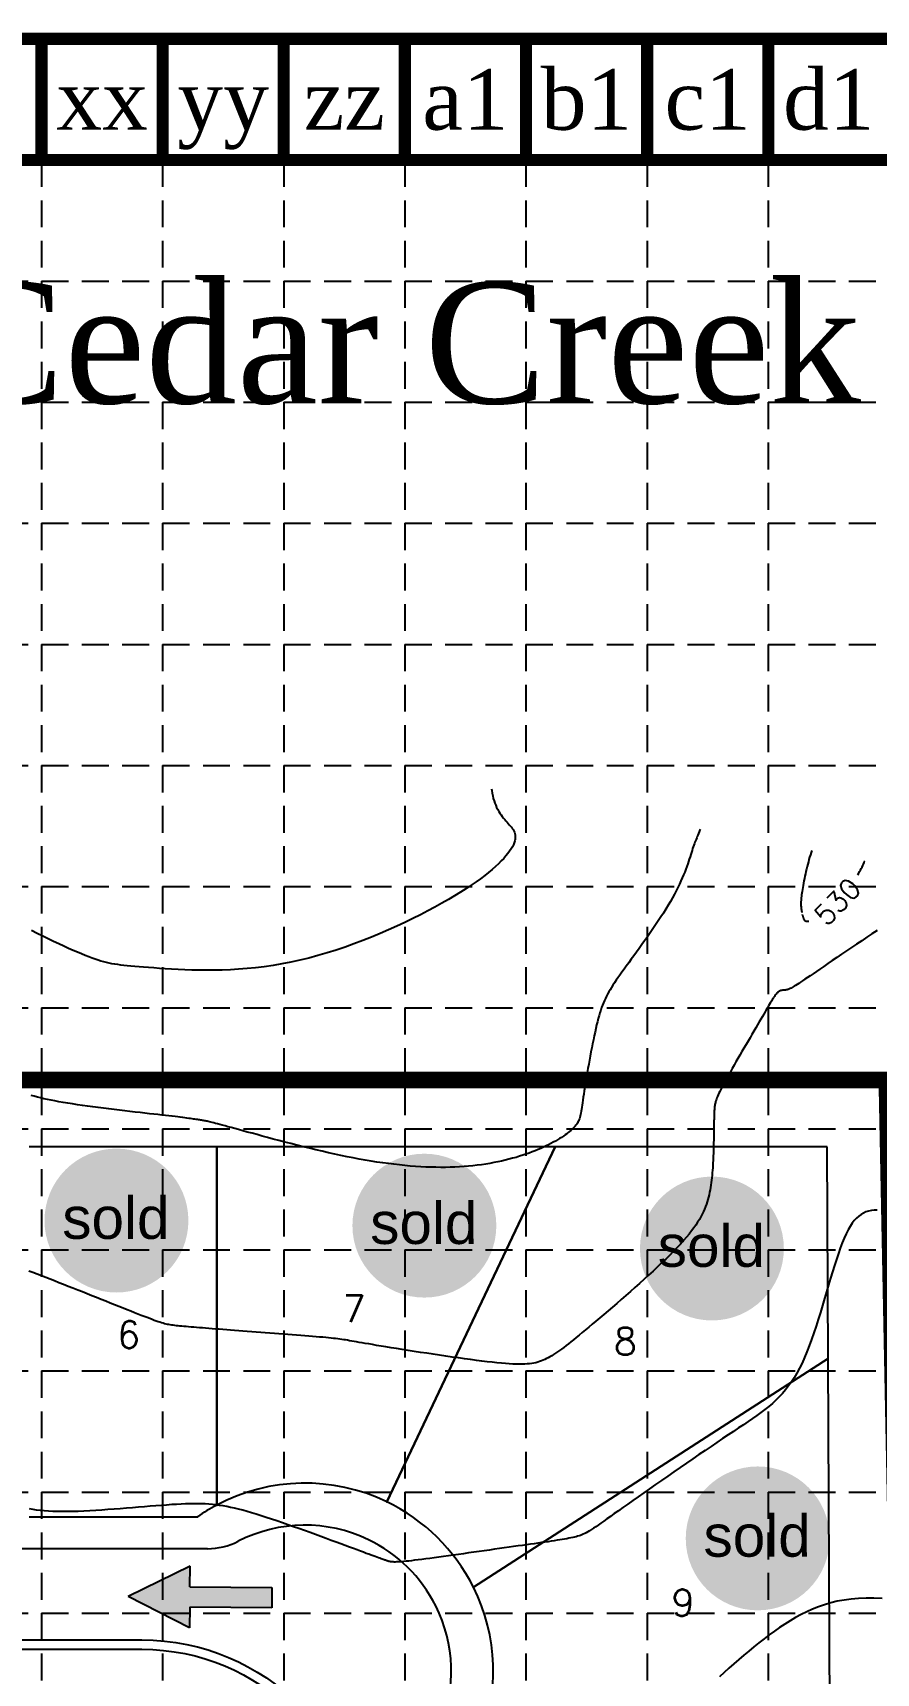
# Model space of a CAD drawing. Header units: inches. Extents: x -2116 to 192, y -2317 to -873.
# Drawn here: x -316.5 to -65.8, y -1360.6 to -873 of the extents above; entities that cross this region are included whole.
import ezdxf
from ezdxf.enums import TextEntityAlignment as Align

# ---------------------------------------------------------------- set-up
doc = ezdxf.new("R2010")
doc.units = ezdxf.units.IN
doc.header["$LTSCALE"] = 40
doc.header["$MEASUREMENT"] = 0
doc.linetypes.add('DAM', pattern=[0.5, 0.2, -0.1, 0.2])
doc.linetypes.add('DASHED', pattern=[0.75, 0.5, -0.25])
for name, color, linetype in [('1-BC', 7, 'Continuous'), ('1-DAM_TEXT', 7, 'DAM'), ('1-LOTS', 7, 'Continuous'), ('1-STM', 7, 'Continuous'), ('BASE', 7, 'Continuous'), ('grid', 9, 'Continuous'), ('limitsofdisturb', 1, 'DASHED'), ('TOPO100_CON', 9, 'Continuous'), ('TOPO100_ICON', 9, 'Continuous')]:
    doc.layers.add(name, color=color, linetype=linetype)
doc.styles.add('ryland', font='ARIAL.TTF', dxfattribs={"height": 25})
doc.styles.add('SEG_LABEL08', font='simplex1')
doc.styles.get("Standard").update_dxf_attribs({"font": 'TIMES.TTF', "height": 25})

# ---------------------------------------------------------------- blocks, each defined once
blk = doc.blocks.new('TF')
for p, q in [((0.1612, 0.0201), (0.1612, 0.0601)), ((0.1612, 0.0601), (0.2812, 0.0001)), ((0.0012, -0.0199), (0.0012, 0.0201)), ((0.0012, 0.0201), (0.1612, 0.0201)), ((0.1612, -0.0599), (0.2812, 0.0001)), ((0.1612, -0.0199), (0.0012, -0.0199)), ((0.1612, -0.0199), (0.1612, -0.0599))]:
    blk.add_line(p, q)
for points in [[(0.1612, -0.0599), (0.1612, 0.0601), (0.2812, 0.0001), (0.1612, 0.0601)], [(0.0012, 0.0201), (0.0012, -0.0199), (0.1612, 0.0201), (0.1612, -0.0199)]]:
    blk.add_solid(points)
blk = doc.blocks.new('arrow')
at = {"xscale": 192.0000000000001, "yscale": 192, "zscale": 192, "rotation": 89.54514789520785}
blk.add_blockref('TF', (-0.41, -54), dxfattribs=at)
blk = doc.blocks.new('Sold')
h = blk.add_hatch(color=7)
h.paths.add_polyline_path([(38.78, 18.77, 1), (0.52, 18.77, 1)])
h.paths.add_polyline_path([(2.42, 10.89), (36.59, 10.89), (36.59, 27.86), (2.42, 27.86)], flags=24)
at = {"layer": 'BASE', "color": 7, "style": 'ryland'}
blk.add_text('sold', height=11.127, dxfattribs=at).set_placement((19.5, 13.9), align=Align.CENTER)

msp = doc.modelspace()

# ---------------------------------------------------------------- linework, layer by layer
at = {"layer": '1-BC', "linetype": 'Continuous'}
msp.add_line((-264.56, -1323.62, 53108.25), (-872.32, -1323.62, 52922.95), dxfattribs=at)
for centre, radius, start, end in [((-235.58, -1360.12), 43.5, 64.2791, 117.1564), ((-264.56, -1303.62), 20, 270, 297.1564), ((-235.58, -1360.12), 43.5, 26.6188, 64.2791), ((-235.58, -1360.12), 43.5, 337.4292, 26.6188)]:
    msp.add_arc(centre, radius, start, end, dxfattribs=at)
at = {"layer": '1-LOTS', "linetype": 'Continuous'}
for p, q in [((-261.79, -1204.12, 52911.5), (-317.54, -1204.12, 52930.69)), ((-161.2, -1204.12, 52902.42), (-261.79, -1204.12, 52911.5)), ((-261.79, -1204.12, 52911.5), (-261.79, -1310.63)), ((-261.79, -1310.63), (-261.79, -1204.12, 52911.5)), ((-161.2, -1204.12, 52902.42), (-211.27, -1309.67)), ((-211.27, -1309.67), (-161.2, -1204.12, 52902.42)), ((-80.38, -1204.12, 53087.69), (-161.2, -1204.12, 52902.42)), ((-80.05, -1267.04, 53106.99), (-80.38, -1204.12, 53087.69)), ((-80.05, -1267.04, 53106.99), (-185.51, -1335.03)), ((-185.51, -1335.03), (-80.05, -1267.04, 53106.99)), ((-79.47, -1381.11, 53254.36), (-80.05, -1267.04, 53106.99))]:
    msp.add_line(p, q, dxfattribs=at)
at = {"layer": '1-LOTS', "linetype": 'Continuous', "flags": 128}
msp.add_lwpolyline([(-317.54, -1314.12), (-267.51, -1314.12)], dxfattribs=at)
at = {"layer": '1-LOTS', "linetype": 'Continuous'}
for start, end in [(64.2791, 117.9067), (117.9067, 124.7719), (26.6188, 64.2791), (337.4292, 26.6188)]:
    msp.add_arc((-235.58, -1360.12), 56, start, end, dxfattribs=at)
for p in [(-261.79, -1310.63), (-211.27, -1309.67), (-267.51, -1314.12), (-185.51, -1335.03)]:
    msp.add_point(p, dxfattribs=at)
at = {"layer": '1-STM', "linetype": 'Continuous', "elevation": 53029.05, "flags": 128}
for points in [[(-369.45, -1350.75), (-284.05, -1350.75)], [(-369.45, -1353.5), (-284.05, -1353.5)]]:
    msp.add_lwpolyline(points, dxfattribs=at)
at = {"layer": '1-STM', "linetype": 'Continuous', "elevation": 53071.75, "flags": 128}
for points in [[(-284.05, -1350.75), (-284.05, -1350.75, -0.4128), (-217.67, -1416.8), (-217.67, -1416.8)], [(-284.05, -1353.5), (-284.05, -1353.5, -0.4128), (-220.42, -1416.81), (-220.42, -1416.81)]]:
    msp.add_lwpolyline(points, format="xyb", dxfattribs=at)
at = {"layer": 'BASE', "const_width": 3.6}
for points in [[(-2113.87, -2314.78), (190.13, -2314.78), (190.13, -874.78), (-2113.87, -874.78)], [(-2077.87, -2278.78), (154.13, -2278.78), (154.13, -910.78), (-2077.87, -910.78)]]:
    msp.add_lwpolyline(points, close=True, dxfattribs=at)
for points in [[(-313.87, -910.78), (-313.87, -874.78)], [(-277.87, -910.78), (-277.87, -874.78)], [(-241.87, -910.78), (-241.87, -874.78)], [(-205.87, -910.78), (-205.87, -874.78)], [(-169.87, -910.78), (-169.87, -874.78)], [(-133.87, -910.78), (-133.87, -874.78)], [(-97.87, -910.78), (-97.87, -874.78)]]:
    msp.add_lwpolyline(points, dxfattribs=at)
at = {"layer": 'grid', "color": 8, "linetype": 'DASHED', "ltscale": 0.4}
for p, q in [((-313.87, -910.78), (-313.87, -2278.78)), ((-277.87, -910.78), (-277.87, -2278.78)), ((-241.87, -910.78), (-241.87, -2278.78)), ((-205.87, -910.78), (-205.87, -2278.78)), ((-169.87, -910.78), (-169.87, -2278.78)), ((-133.87, -910.78), (-133.87, -2278.78)), ((-97.87, -910.78), (-97.87, -2278.78)), ((-1573.87, -946.78), (154.13, -946.78)), ((-1573.87, -982.78), (154.13, -982.78)), ((-1573.87, -1018.78), (154.13, -1018.78)), ((-1573.87, -1054.78), (154.13, -1054.78)), ((-2077.87, -1090.78), (154.13, -1090.78)), ((-2077.87, -1126.78), (154.13, -1126.78)), ((-2077.87, -1162.78), (154.13, -1162.78)), ((-2077.87, -1198.78), (154.13, -1198.78)), ((-2077.87, -1234.78), (154.13, -1234.78)), ((-2077.87, -1270.78), (154.13, -1270.78)), ((-2077.87, -1306.78), (154.13, -1306.78)), ((-2077.87, -1342.78), (154.13, -1342.78))]:
    msp.add_line(p, q, dxfattribs=at)
at = {"layer": 'limitsofdisturb', "color": 1, "const_width": 5}
msp.add_lwpolyline([(-1844.62, -1990.78), (-1844.62, -1280.09), (-1844.62, -1280.09), (-1844.26, -1173.04), (-752.01, -1172.92), (-752.01, -1001.61), (-658.88, -981.43), (-594.33, -1184.26), (-62.6, -1184.26), (-45.48, -2050.54), (-1679.47, -2050.54)], dxfattribs=at)
at = {"layer": 'TOPO100_CON', "color": 35, "linetype": 'Continuous'}
for points in [[(-180.11, -1097.77), (-180.05, -1098.26), (-179.93, -1099.04), (-179.77, -1099.81), (-179.59, -1100.55), (-179.37, -1101.27), (-179.14, -1101.96), (-178.87, -1102.62), (-178.59, -1103.26), (-178.29, -1103.87), (-177.97, -1104.45), (-177.63, -1104.99), (-177.29, -1105.5), (-176.93, -1105.98), (-176.57, -1106.44), (-176.21, -1106.87), (-175.85, -1107.28), (-175.5, -1107.67), (-175.16, -1108.05), (-174.83, -1108.42), (-174.51, -1108.78), (-174.22, -1109.13), (-173.95, -1109.49), (-173.71, -1109.85), (-173.5, -1110.22), (-173.33, -1110.59), (-173.19, -1110.98), (-173.1, -1111.38), (-173.05, -1111.81), (-173.05, -1112.25), (-173.1, -1112.73), (-173.22, -1113.23), (-173.39, -1113.76), (-173.62, -1114.33), (-173.92, -1114.93), (-174.29, -1115.56), (-174.73, -1116.22), (-175.24, -1116.91), (-175.82, -1117.63), (-176.47, -1118.39), (-177.21, -1119.17), (-178.03, -1119.98), (-178.93, -1120.81), (-179.91, -1121.68), (-180.98, -1122.57), (-182.14, -1123.49), (-183.39, -1124.44), (-184.73, -1125.41), (-186.18, -1126.41), (-187.71, -1127.43), (-189.35, -1128.48), (-191.09, -1129.55), (-192.94, -1130.65), (-194.88, -1131.76), (-196.92, -1132.89), (-199.04, -1134.03), (-201.24, -1135.17), (-203.51, -1136.31), (-205.86, -1137.44), (-208.26, -1138.56), (-210.73, -1139.66), (-213.24, -1140.75), (-215.79, -1141.8), (-218.39, -1142.83), (-221.01, -1143.81), (-223.66, -1144.76), (-226.33, -1145.66), (-229.01, -1146.5), (-231.7, -1147.29), (-234.39, -1148.02), (-237.08, -1148.68), (-239.75, -1149.27), (-242.41, -1149.79), (-245.04, -1150.23), (-247.65, -1150.6), (-250.23, -1150.91), (-252.78, -1151.16), (-255.28, -1151.35), (-257.74, -1151.49), (-260.14, -1151.59), (-262.5, -1151.64), (-264.79, -1151.66), (-267.03, -1151.64), (-269.19, -1151.6), (-271.28, -1151.53), (-273.3, -1151.44), (-275.23, -1151.33), (-277.08, -1151.21), (-278.84, -1151.09), (-280.5, -1150.96), (-282.06, -1150.83), (-283.51, -1150.71), (-284.86, -1150.6), (-286.11, -1150.5), (-287.28, -1150.4), (-288.36, -1150.3), (-289.37, -1150.2), (-290.33, -1150.1), (-291.23, -1149.98), (-292.1, -1149.86), (-292.94, -1149.72), (-293.76, -1149.56), (-294.57, -1149.38), (-295.38, -1149.18), (-296.21, -1148.95), (-297.06, -1148.69), (-297.94, -1148.39), (-298.86, -1148.06), (-299.83, -1147.69), (-300.87, -1147.28), (-301.98, -1146.82), (-303.17, -1146.31), (-304.45, -1145.75), (-305.81, -1145.14), (-307.25, -1144.49), (-308.74, -1143.8), (-310.29, -1143.07), (-311.88, -1142.31), (-313.51, -1141.51), (-315.15, -1140.7), (-316.8, -1139.86)], [(-118.09, -1109.71), (-118.17, -1109.94), (-118.38, -1110.48), (-118.58, -1110.98), (-118.77, -1111.45), (-118.96, -1111.89), (-119.14, -1112.32), (-119.32, -1112.74), (-119.49, -1113.15), (-119.66, -1113.58), (-119.83, -1114.02), (-120, -1114.49), (-120.17, -1114.98), (-120.34, -1115.51), (-120.52, -1116.06), (-120.71, -1116.65), (-120.9, -1117.27), (-121.11, -1117.92), (-121.33, -1118.6), (-121.56, -1119.31), (-121.81, -1120.05), (-122.08, -1120.82), (-122.38, -1121.62), (-122.69, -1122.45), (-123.04, -1123.31), (-123.41, -1124.2), (-123.81, -1125.12), (-124.24, -1126.06), (-124.71, -1127.04), (-125.21, -1128.05), (-125.75, -1129.08), (-126.34, -1130.15), (-126.96, -1131.24), (-127.62, -1132.35), (-128.32, -1133.49), (-129.04, -1134.65), (-129.8, -1135.81), (-130.57, -1136.99), (-131.36, -1138.17), (-132.17, -1139.35), (-132.98, -1140.53), (-133.8, -1141.71), (-134.62, -1142.87), (-135.44, -1144.02), (-136.25, -1145.15), (-137.05, -1146.26), (-137.83, -1147.34), (-138.6, -1148.4), (-139.34, -1149.42), (-140.05, -1150.4), (-140.73, -1151.34), (-141.38, -1152.23), (-141.98, -1153.08), (-142.55, -1153.88), (-143.08, -1154.65), (-143.57, -1155.38), (-144.04, -1156.08), (-144.47, -1156.76), (-144.88, -1157.43), (-145.26, -1158.08), (-145.62, -1158.72), (-145.96, -1159.37), (-146.28, -1160.02), (-146.58, -1160.68), (-146.86, -1161.35), (-147.14, -1162.04), (-147.4, -1162.76), (-147.65, -1163.52), (-147.9, -1164.3), (-148.14, -1165.13), (-148.38, -1166.01), (-148.62, -1166.94), (-148.87, -1167.93), (-149.11, -1168.97), (-149.35, -1170.05), (-149.6, -1171.17), (-149.84, -1172.33), (-150.08, -1173.51), (-150.32, -1174.72), (-150.56, -1175.93), (-150.79, -1177.16), (-151.02, -1178.39), (-151.24, -1179.61), (-151.45, -1180.83), (-151.66, -1182.02), (-151.86, -1183.2), (-152.05, -1184.34), (-152.24, -1185.45), (-152.41, -1186.52), (-152.57, -1187.54), (-152.72, -1188.5), (-152.86, -1189.41), (-152.98, -1190.25), (-153.1, -1191.02), (-153.2, -1191.74), (-153.3, -1192.4), (-153.4, -1193.02), (-153.49, -1193.58), (-153.59, -1194.1), (-153.68, -1194.58), (-153.78, -1195.02), (-153.89, -1195.44), (-154.01, -1195.82), (-154.13, -1196.18), (-154.28, -1196.52), (-154.43, -1196.84), (-154.61, -1197.15), (-154.8, -1197.45), (-155.02, -1197.74), (-155.26, -1198.04), (-155.53, -1198.33), (-155.83, -1198.63), (-156.15, -1198.94), (-156.51, -1199.26), (-156.9, -1199.59), (-157.32, -1199.93), (-157.77, -1200.27), (-158.25, -1200.62), (-158.76, -1200.97), (-159.3, -1201.33), (-159.87, -1201.69), (-160.47, -1202.06), (-161.1, -1202.42), (-161.75, -1202.79), (-162.44, -1203.16), (-163.15, -1203.52), (-163.89, -1203.89), (-164.67, -1204.25), (-165.46, -1204.61), (-166.29, -1204.96), (-167.14, -1205.31), (-168.03, -1205.66), (-168.93, -1206), (-169.87, -1206.33), (-170.83, -1206.65), (-171.82, -1206.96), (-172.83, -1207.27), (-173.87, -1207.56), (-174.94, -1207.84), (-176.03, -1208.12), (-177.15, -1208.37), (-178.29, -1208.62), (-179.45, -1208.85), (-180.64, -1209.07), (-181.85, -1209.27), (-183.09, -1209.45), (-184.35, -1209.62), (-185.63, -1209.77), (-186.93, -1209.9), (-188.26, -1210.01), (-189.61, -1210.11), (-190.98, -1210.18), (-192.37, -1210.23), (-193.78, -1210.25), (-195.22, -1210.26), (-196.67, -1210.24), (-198.15, -1210.21), (-199.65, -1210.15), (-201.17, -1210.07), (-202.72, -1209.97), (-204.29, -1209.85), (-205.88, -1209.7), (-207.49, -1209.54), (-209.12, -1209.35), (-210.78, -1209.14), (-212.46, -1208.91), (-214.16, -1208.66), (-215.89, -1208.39), (-217.64, -1208.09), (-219.41, -1207.78), (-221.21, -1207.44), (-223.03, -1207.08), (-224.87, -1206.7), (-226.73, -1206.3), (-228.61, -1205.89), (-230.49, -1205.46), (-232.36, -1205.02), (-234.24, -1204.57), (-236.1, -1204.12), (-237.94, -1203.66), (-239.76, -1203.2), (-241.54, -1202.74), (-243.29, -1202.28), (-245, -1201.83), (-246.66, -1201.38), (-248.27, -1200.95), (-249.81, -1200.53), (-251.29, -1200.13), (-252.7, -1199.74), (-254.02, -1199.37), (-255.27, -1199.03), (-256.42, -1198.71), (-257.48, -1198.42), (-258.45, -1198.16), (-259.33, -1197.92), (-260.13, -1197.7), (-260.86, -1197.5), (-261.52, -1197.33), (-262.11, -1197.18), (-262.65, -1197.04), (-263.13, -1196.92), (-263.57, -1196.81), (-263.97, -1196.71), (-264.33, -1196.63), (-264.66, -1196.56), (-264.97, -1196.49), (-265.26, -1196.43), (-265.53, -1196.38), (-265.8, -1196.34), (-266.06, -1196.29), (-266.33, -1196.25), (-266.6, -1196.2), (-266.89, -1196.16), (-267.2, -1196.11), (-267.52, -1196.06), (-267.87, -1196.01), (-268.25, -1195.95), (-268.66, -1195.89), (-269.1, -1195.83), (-269.57, -1195.76), (-270.09, -1195.69), (-270.65, -1195.62), (-271.25, -1195.54), (-271.9, -1195.46), (-272.61, -1195.37), (-273.37, -1195.27), (-274.19, -1195.17), (-275.07, -1195.07), (-276.01, -1194.95), (-277.02, -1194.83), (-278.11, -1194.71), (-279.27, -1194.57), (-280.5, -1194.43), (-281.81, -1194.29), (-283.17, -1194.13), (-284.59, -1193.97), (-286.06, -1193.8), (-287.57, -1193.63), (-289.11, -1193.45), (-290.68, -1193.26), (-292.26, -1193.07), (-293.86, -1192.88), (-295.45, -1192.68), (-297.04, -1192.48), (-298.62, -1192.27), (-300.18, -1192.06), (-301.71, -1191.85), (-303.2, -1191.63), (-304.65, -1191.41), (-306.05, -1191.19), (-307.39, -1190.97), (-308.67, -1190.74), (-309.88, -1190.52), (-311.02, -1190.29), (-312.1, -1190.06), (-313.13, -1189.83), (-314.12, -1189.59), (-315.08, -1189.36), (-316.01, -1189.12), (-316.91, -1188.87)], [(-65.45, -1223), (-66.36, -1223.01), (-67.22, -1223.09), (-68.04, -1223.25), (-68.82, -1223.49), (-69.57, -1223.82), (-70.29, -1224.23), (-70.98, -1224.74), (-71.65, -1225.35), (-72.29, -1226.06), (-72.92, -1226.87), (-73.53, -1227.8), (-74.13, -1228.85), (-74.72, -1230.01), (-75.3, -1231.3), (-75.88, -1232.71), (-76.46, -1234.24), (-77.03, -1235.87), (-77.61, -1237.6), (-78.19, -1239.41), (-78.77, -1241.29), (-79.35, -1243.23), (-79.94, -1245.21), (-80.54, -1247.23), (-81.14, -1249.28), (-81.75, -1251.33), (-82.37, -1253.39), (-83.01, -1255.43), (-83.65, -1257.45), (-84.3, -1259.44), (-84.97, -1261.38), (-85.66, -1263.26), (-86.36, -1265.07), (-87.08, -1266.81), (-87.81, -1268.44), (-88.57, -1269.98), (-89.35, -1271.42), (-90.15, -1272.77), (-90.98, -1274.04), (-91.84, -1275.24), (-92.73, -1276.37), (-93.65, -1277.45), (-94.61, -1278.47), (-95.61, -1279.46), (-96.65, -1280.41), (-97.73, -1281.33), (-98.86, -1282.24), (-100.03, -1283.13), (-101.26, -1284.02), (-102.54, -1284.92), (-103.87, -1285.83), (-105.26, -1286.77), (-106.71, -1287.73), (-108.22, -1288.73), (-109.79, -1289.77), (-111.43, -1290.87), (-113.13, -1292.01), (-114.87, -1293.19), (-116.66, -1294.4), (-118.48, -1295.64), (-120.32, -1296.9), (-122.17, -1298.18), (-124.03, -1299.46), (-125.89, -1300.75), (-127.74, -1302.03), (-129.56, -1303.3), (-131.36, -1304.56), (-133.12, -1305.78), (-134.83, -1306.98), (-136.49, -1308.15), (-138.08, -1309.27), (-139.6, -1310.34), (-141.04, -1311.35), (-142.39, -1312.31), (-143.64, -1313.19), (-144.78, -1314), (-145.83, -1314.74), (-146.78, -1315.42), (-147.65, -1316.03), (-148.44, -1316.58), (-149.16, -1317.08), (-149.82, -1317.52), (-150.42, -1317.91), (-150.97, -1318.27), (-151.49, -1318.58), (-151.96, -1318.85), (-152.42, -1319.09), (-152.85, -1319.3), (-153.27, -1319.49), (-153.69, -1319.65), (-154.11, -1319.8), (-154.54, -1319.93), (-154.99, -1320.06), (-155.46, -1320.17), (-155.97, -1320.28), (-156.52, -1320.4), (-157.1, -1320.51), (-157.73, -1320.63), (-158.4, -1320.75), (-159.11, -1320.87), (-159.86, -1321), (-160.65, -1321.12), (-161.49, -1321.25), (-162.36, -1321.39), (-163.28, -1321.53), (-164.25, -1321.67), (-165.26, -1321.81), (-166.31, -1321.97), (-167.4, -1322.12), (-168.54, -1322.28), (-169.72, -1322.45), (-170.95, -1322.62), (-172.22, -1322.8), (-173.54, -1322.99), (-174.91, -1323.18), (-176.32, -1323.38), (-177.77, -1323.59), (-179.25, -1323.8), (-180.76, -1324.02), (-182.28, -1324.24), (-183.82, -1324.45), (-185.37, -1324.67), (-186.92, -1324.89), (-188.45, -1325.11), (-189.98, -1325.33), (-191.48, -1325.54), (-192.95, -1325.74), (-194.4, -1325.94), (-195.8, -1326.13), (-197.15, -1326.32), (-198.45, -1326.49), (-199.68, -1326.65), (-200.85, -1326.8), (-201.95, -1326.94), (-202.96, -1327.06), (-203.89, -1327.17), (-204.74, -1327.27), (-205.5, -1327.35), (-206.2, -1327.41), (-206.82, -1327.47), (-207.38, -1327.51), (-207.88, -1327.54), (-208.33, -1327.56), (-208.72, -1327.57), (-209.07, -1327.57), (-209.38, -1327.56), (-209.66, -1327.55), (-209.9, -1327.53), (-210.11, -1327.5), (-210.31, -1327.46), (-210.49, -1327.42), (-210.65, -1327.38), (-210.81, -1327.33), (-210.96, -1327.28), (-211.11, -1327.23), (-211.28, -1327.17), (-211.45, -1327.11), (-211.63, -1327.05), (-211.84, -1326.98), (-212.07, -1326.9), (-212.33, -1326.81), (-212.62, -1326.71), (-212.94, -1326.59), (-213.3, -1326.46), (-213.71, -1326.32), (-214.17, -1326.15), (-214.68, -1325.97), (-215.25, -1325.76), (-215.88, -1325.53), (-216.57, -1325.28), (-217.33, -1325), (-218.17, -1324.69), (-219.09, -1324.36), (-220.09, -1323.99), (-221.17, -1323.58), (-222.34, -1323.15), (-223.6, -1322.68), (-224.93, -1322.19), (-226.33, -1321.67), (-227.79, -1321.13), (-229.3, -1320.57), (-230.85, -1320), (-232.44, -1319.42), (-234.06, -1318.83), (-235.69, -1318.24), (-237.34, -1317.65), (-239, -1317.07), (-240.65, -1316.49), (-242.29, -1315.92), (-243.91, -1315.37), (-245.5, -1314.83), (-247.06, -1314.32), (-248.58, -1313.84), (-250.04, -1313.38), (-251.45, -1312.95), (-252.79, -1312.56), (-254.08, -1312.2), (-255.31, -1311.88), (-256.5, -1311.59), (-257.65, -1311.33), (-258.77, -1311.1), (-259.86, -1310.9), (-260.94, -1310.73), (-262.01, -1310.59), (-263.08, -1310.48), (-264.15, -1310.38), (-265.23, -1310.32), (-266.33, -1310.27), (-267.46, -1310.25), (-268.62, -1310.25), (-269.82, -1310.27), (-271.07, -1310.31), (-272.37, -1310.36), (-273.73, -1310.43), (-275.16, -1310.52), (-276.67, -1310.63), (-278.24, -1310.74), (-279.87, -1310.87), (-281.55, -1311), (-283.28, -1311.14), (-285.05, -1311.29), (-286.84, -1311.43), (-288.65, -1311.58), (-290.48, -1311.73), (-292.31, -1311.87), (-294.13, -1312), (-295.95, -1312.13), (-297.75, -1312.24), (-299.52, -1312.35), (-301.26, -1312.44), (-302.95, -1312.51), (-304.6, -1312.56), (-306.18, -1312.6), (-307.71, -1312.6), (-309.15, -1312.59), (-310.52, -1312.55), (-311.82, -1312.48), (-313.04, -1312.39), (-314.21, -1312.27), (-315.31, -1312.12), (-316.37, -1311.96), (-317.39, -1311.77)], [(-63.98, -1338.42), (-66.44, -1338.3), (-68.8, -1338.3), (-71.06, -1338.39), (-73.24, -1338.59), (-75.33, -1338.87), (-77.34, -1339.25), (-79.28, -1339.72), (-81.16, -1340.26), (-82.98, -1340.89), (-84.74, -1341.58), (-86.45, -1342.35), (-88.12, -1343.17), (-89.75, -1344.06), (-91.36, -1345.01), (-92.93, -1346), (-94.49, -1347.04), (-96.04, -1348.12), (-97.57, -1349.24), (-99.11, -1350.4), (-100.64, -1351.58), (-102.16, -1352.79), (-103.67, -1354.03), (-105.17, -1355.28), (-106.66, -1356.54), (-108.13, -1357.81), (-109.58, -1359.1), (-111, -1360.38), (-112.4, -1361.66)]]:
    msp.add_lwpolyline(points, dxfattribs=at)
at = {"layer": 'TOPO100_ICON', "color": 35, "linetype": 'Continuous'}
for points in [[(-84.96, -1116.08), (-85.16, -1116.68), (-85.36, -1117.34), (-85.56, -1118.01), (-85.76, -1118.7), (-85.95, -1119.41), (-86.14, -1120.12), (-86.32, -1120.84), (-86.49, -1121.56), (-86.66, -1122.29), (-86.83, -1123), (-86.98, -1123.71), (-87.13, -1124.41), (-87.27, -1125.1), (-87.4, -1125.77), (-87.52, -1126.42), (-87.63, -1127.04), (-87.73, -1127.63), (-87.82, -1128.2), (-87.9, -1128.73), (-87.96, -1129.22), (-88.02, -1129.69), (-88.06, -1130.12), (-88.1, -1130.53), (-88.12, -1130.92), (-88.14, -1131.27), (-88.15, -1131.61), (-88.16, -1131.92), (-88.15, -1132.22), (-88.15, -1132.5), (-88.13, -1132.76), (-88.11, -1133.01), (-88.09, -1133.25), (-88.06, -1133.47), (-88.03, -1133.69), (-88, -1133.9), (-87.97, -1134.11), (-87.93, -1134.31), (-87.9, -1134.51)], [(-71.2, -1123.25), (-70.95, -1122.79), (-70.7, -1122.33), (-70.46, -1121.88), (-70.22, -1121.42), (-70, -1120.97), (-69.78, -1120.52), (-69.58, -1120.07), (-69.4, -1119.63), (-69.24, -1119.18), (-69.21, -1119.11)], [(-65.52, -1139.82), (-67.04, -1140.82), (-68.57, -1141.84), (-70.1, -1142.87), (-71.63, -1143.89), (-73.14, -1144.91), (-74.63, -1145.92), (-76.08, -1146.91), (-77.49, -1147.87), (-78.85, -1148.8), (-80.14, -1149.68), (-81.37, -1150.52), (-82.51, -1151.31), (-83.57, -1152.03), (-84.54, -1152.69), (-85.43, -1153.29), (-86.24, -1153.85), (-86.98, -1154.35), (-87.65, -1154.8), (-88.26, -1155.2), (-88.81, -1155.56), (-89.3, -1155.88), (-89.74, -1156.16), (-90.13, -1156.41), (-90.48, -1156.62), (-90.79, -1156.8), (-91.07, -1156.96), (-91.32, -1157.09), (-91.54, -1157.2), (-91.74, -1157.28), (-91.92, -1157.35), (-92.09, -1157.41), (-92.25, -1157.46), (-92.41, -1157.49), (-92.56, -1157.52), (-92.7, -1157.54), (-92.85, -1157.56), (-92.99, -1157.57), (-93.12, -1157.58), (-93.26, -1157.59), (-93.39, -1157.59), (-93.52, -1157.6), (-93.65, -1157.62), (-93.78, -1157.63), (-93.91, -1157.65), (-94.04, -1157.68), (-94.17, -1157.72), (-94.29, -1157.76), (-94.42, -1157.82), (-94.55, -1157.88), (-94.69, -1157.96), (-94.82, -1158.06), (-94.96, -1158.17), (-95.1, -1158.29), (-95.24, -1158.44), (-95.39, -1158.61), (-95.54, -1158.79), (-95.71, -1159), (-95.88, -1159.24), (-96.06, -1159.5), (-96.26, -1159.8), (-96.47, -1160.12), (-96.69, -1160.48), (-96.94, -1160.86), (-97.19, -1161.29), (-97.47, -1161.75), (-97.77, -1162.26), (-98.09, -1162.8), (-98.44, -1163.38), (-98.8, -1164.01), (-99.2, -1164.69), (-99.62, -1165.41), (-100.07, -1166.19), (-100.55, -1167.01), (-101.06, -1167.88), (-101.59, -1168.79), (-102.14, -1169.73), (-102.71, -1170.71), (-103.29, -1171.71), (-103.88, -1172.72), (-104.48, -1173.75), (-105.08, -1174.79), (-105.69, -1175.83), (-106.28, -1176.87), (-106.87, -1177.9), (-107.46, -1178.91), (-108.02, -1179.91), (-108.57, -1180.88), (-109.11, -1181.82), (-109.61, -1182.72), (-110.09, -1183.59), (-110.54, -1184.41), (-110.96, -1185.17), (-111.34, -1185.88), (-111.68, -1186.54), (-111.99, -1187.15), (-112.27, -1187.7), (-112.52, -1188.22), (-112.75, -1188.7), (-112.94, -1189.14), (-113.11, -1189.55), (-113.26, -1189.94), (-113.39, -1190.29), (-113.5, -1190.63), (-113.59, -1190.95), (-113.66, -1191.26), (-113.72, -1191.56), (-113.77, -1191.85), (-113.81, -1192.13), (-113.84, -1192.42), (-113.87, -1192.72), (-113.89, -1193.02), (-113.9, -1193.33), (-113.92, -1193.66), (-113.93, -1194), (-113.95, -1194.36), (-113.96, -1194.74), (-113.97, -1195.13), (-113.98, -1195.54), (-113.99, -1195.96), (-114, -1196.4), (-114.01, -1196.85), (-114.01, -1197.32), (-114.02, -1197.8), (-114.03, -1198.3), (-114.04, -1198.81), (-114.05, -1199.34), (-114.06, -1199.88), (-114.06, -1200.44), (-114.07, -1201.02), (-114.08, -1201.61), (-114.09, -1202.21), (-114.1, -1202.83), (-114.11, -1203.46), (-114.13, -1204.11), (-114.14, -1204.77), (-114.16, -1205.44), (-114.18, -1206.13), (-114.2, -1206.82), (-114.23, -1207.52), (-114.26, -1208.23), (-114.3, -1208.95), (-114.34, -1209.67), (-114.38, -1210.39), (-114.44, -1211.12), (-114.5, -1211.85), (-114.57, -1212.58), (-114.64, -1213.32), (-114.72, -1214.05), (-114.82, -1214.78), (-114.92, -1215.51), (-115.03, -1216.23), (-115.15, -1216.95), (-115.29, -1217.66), (-115.44, -1218.37), (-115.6, -1219.07), (-115.78, -1219.78), (-115.99, -1220.49), (-116.23, -1221.21), (-116.49, -1221.93), (-116.79, -1222.66), (-117.12, -1223.41), (-117.49, -1224.17), (-117.9, -1224.94), (-118.35, -1225.74), (-118.86, -1226.55), (-119.41, -1227.39), (-120.02, -1228.26), (-120.69, -1229.15), (-121.41, -1230.07), (-122.2, -1231.03), (-123.05, -1232.02), (-123.98, -1233.05), (-124.97, -1234.11), (-126.03, -1235.21), (-127.15, -1236.34), (-128.33, -1237.5), (-129.55, -1238.68), (-130.81, -1239.87), (-132.1, -1241.08), (-133.42, -1242.3), (-134.76, -1243.52), (-136.12, -1244.74), (-137.48, -1245.96), (-138.85, -1247.16), (-140.21, -1248.36), (-141.57, -1249.53), (-142.9, -1250.68), (-144.21, -1251.81), (-145.49, -1252.9), (-146.73, -1253.96), (-147.93, -1254.98), (-149.09, -1255.95), (-150.18, -1256.88), (-151.23, -1257.76), (-152.22, -1258.59), (-153.16, -1259.38), (-154.06, -1260.12), (-154.92, -1260.83), (-155.73, -1261.49), (-156.51, -1262.11), (-157.25, -1262.7), (-157.96, -1263.25), (-158.64, -1263.77), (-159.29, -1264.25), (-159.91, -1264.7), (-160.51, -1265.13), (-161.09, -1265.52), (-161.65, -1265.89), (-162.2, -1266.23), (-162.74, -1266.54), (-163.26, -1266.83), (-163.78, -1267.11), (-164.29, -1267.36), (-164.8, -1267.59), (-165.31, -1267.8), (-165.84, -1267.99), (-166.38, -1268.16), (-166.94, -1268.31), (-167.53, -1268.44), (-168.15, -1268.55), (-168.8, -1268.64), (-169.5, -1268.7), (-170.24, -1268.75), (-171.04, -1268.78), (-171.89, -1268.78), (-172.81, -1268.76), (-173.79, -1268.72), (-174.84, -1268.66), (-175.97, -1268.58), (-177.19, -1268.47), (-178.49, -1268.35), (-179.89, -1268.2), (-181.38, -1268.03), (-182.96, -1267.84), (-184.62, -1267.63), (-186.34, -1267.4), (-188.12, -1267.16), (-189.94, -1266.91), (-191.8, -1266.65), (-193.69, -1266.38), (-195.58, -1266.1), (-197.48, -1265.82), (-199.37, -1265.53), (-201.24, -1265.25), (-203.09, -1264.96), (-204.89, -1264.68), (-206.64, -1264.4), (-208.33, -1264.13), (-209.95, -1263.87), (-211.48, -1263.62), (-212.92, -1263.38), (-214.26, -1263.16), (-215.49, -1262.95), (-216.61, -1262.76), (-217.63, -1262.58), (-218.57, -1262.42), (-219.43, -1262.27), (-220.22, -1262.13), (-220.95, -1262), (-221.64, -1261.88), (-222.28, -1261.77), (-222.89, -1261.67), (-223.48, -1261.57), (-224.06, -1261.48), (-224.64, -1261.4), (-225.22, -1261.32), (-225.82, -1261.24), (-226.44, -1261.16), (-227.1, -1261.08), (-227.8, -1261.01), (-228.55, -1260.93), (-229.37, -1260.85), (-230.26, -1260.77), (-231.21, -1260.68), (-232.22, -1260.59), (-233.29, -1260.5), (-234.42, -1260.41), (-235.59, -1260.31), (-236.8, -1260.22), (-238.04, -1260.12), (-239.32, -1260.02), (-240.63, -1259.92), (-241.95, -1259.82), (-243.29, -1259.72), (-244.65, -1259.62), (-246, -1259.52), (-247.36, -1259.42), (-248.72, -1259.32), (-250.06, -1259.22), (-251.39, -1259.12), (-252.7, -1259.02), (-253.99, -1258.93), (-255.25, -1258.83), (-256.47, -1258.74), (-257.67, -1258.65), (-258.83, -1258.56), (-259.97, -1258.48), (-261.07, -1258.39), (-262.13, -1258.31), (-263.17, -1258.23), (-264.17, -1258.15), (-265.13, -1258.07), (-266.06, -1258), (-266.95, -1257.93), (-267.81, -1257.86), (-268.63, -1257.79), (-269.41, -1257.72), (-270.15, -1257.66), (-270.86, -1257.59), (-271.52, -1257.53), (-272.15, -1257.48), (-272.73, -1257.42), (-273.28, -1257.37), (-273.79, -1257.32), (-274.27, -1257.26), (-274.73, -1257.21), (-275.16, -1257.15), (-275.59, -1257.08), (-276.01, -1257.01), (-276.42, -1256.92), (-276.84, -1256.83), (-277.27, -1256.72), (-277.72, -1256.6), (-278.18, -1256.46), (-278.67, -1256.31), (-279.2, -1256.14), (-279.76, -1255.95), (-280.36, -1255.73), (-281.01, -1255.49), (-281.72, -1255.22), (-282.49, -1254.93), (-283.32, -1254.61), (-284.22, -1254.26), (-285.19, -1253.88), (-286.22, -1253.47), (-287.31, -1253.04), (-288.45, -1252.59), (-289.64, -1252.12), (-290.87, -1251.63), (-292.14, -1251.12), (-293.44, -1250.6), (-294.77, -1250.07), (-296.13, -1249.52), (-297.5, -1248.97), (-298.9, -1248.42), (-300.3, -1247.86), (-301.71, -1247.3), (-303.11, -1246.74), (-304.52, -1246.18), (-305.92, -1245.62), (-307.3, -1245.08), (-308.67, -1244.54), (-310.01, -1244.01), (-311.33, -1243.5), (-312.63, -1242.99), (-313.91, -1242.5), (-315.17, -1242.02), (-316.4, -1241.55), (-317.62, -1241.09)]]:
    msp.add_lwpolyline(points, dxfattribs=at)
at = {"layer": 'TOPO100_ICON', "color": 35, "linetype": 'Continuous', "flags": 128}
msp.add_lwpolyline([(-87.77, -1135.1), (-87.74, -1135.21), (-87.71, -1135.31), (-87.68, -1135.42), (-87.65, -1135.52), (-87.62, -1135.62), (-87.59, -1135.72), (-87.56, -1135.82), (-87.53, -1135.92), (-87.5, -1136.02), (-87.46, -1136.11), (-87.43, -1136.2), (-87.39, -1136.28), (-87.36, -1136.37), (-87.32, -1136.45), (-87.28, -1136.52), (-87.24, -1136.59), (-87.19, -1136.66), (-87.15, -1136.72), (-87.1, -1136.77), (-87.05, -1136.83), (-87, -1136.87), (-86.95, -1136.91), (-86.9, -1136.94), (-86.84, -1136.97), (-86.78, -1137), (-86.72, -1137.02), (-86.66, -1137.04), (-86.6, -1137.05), (-86.54, -1137.06), (-86.47, -1137.06), (-86.41, -1137.07), (-86.34, -1137.07), (-86.27, -1137.07), (-86.2, -1137.06), (-86.14, -1137.06), (-86.07, -1137.05), (-86, -1137.04), (-85.93, -1137.04), (-85.86, -1137.03), (-85.79, -1137.02)], dxfattribs=at)

# ---------------------------------------------------------------- block references
at = {"color": 200, "xscale": 1.117884993374901, "yscale": 1.117884993374901, "zscale": 1.117884993374901}
for p in [(-313.56, -1247.05), (-222.04, -1248.56), (-136.58, -1255.36), (-122.97, -1341.53)]:
    msp.add_blockref('Sold', p, dxfattribs=at)
at = {"color": 200, "xscale": 0.793967887526378, "yscale": 0.793967887526378, "zscale": 0.793967887526378, "rotation": 90}
msp.add_blockref('arrow', (-288.1, -1337.84), dxfattribs=at)

# ---------------------------------------------------------------- texts
at = {"layer": '1-DAM_TEXT', "linetype": 'Continuous', "style": 'SEG_LABEL08'}
for s, p in [('7', (-220.96, -1252.24)), ('6', (-287.97, -1260.02)), ('8', (-140.34, -1261.94)), ('9', (-123.21, -1339.69))]:
    msp.add_text(s, height=8, dxfattribs=at).set_placement(p, align=Align.MIDDLE_CENTER)
at = {"layer": 'BASE'}
for s, p in [('a1', (-187.87, -892.78)), ('b1', (-151.87, -892.78)), ('c1', (-115.87, -892.78)), ('d1', (-79.87, -892.78)), ('xx', (-295.87, -892.78)), ('yy', (-259.87, -892.78)), ('zz', (-223.87, -892.78))]:
    msp.add_text(s, height=18, dxfattribs=at).set_placement(p, align=Align.MIDDLE_CENTER)
at = {"layer": 'BASE', "color": 7}
msp.add_text('Cedar Creek Ranch 1', height=35.9605, dxfattribs=at).set_placement((-110.29, -983.13), align=Align.CENTER)
at = {"layer": 'TOPO100_ICON', "color": 35, "linetype": 'Continuous', "style": 'SEG_LABEL08'}
msp.add_text('530', height=6, rotation=46.0413, dxfattribs=at).set_placement((-77.29, -1131.29, 53000), align=Align.MIDDLE_CENTER)

doc.saveas('drawing.dxf')
